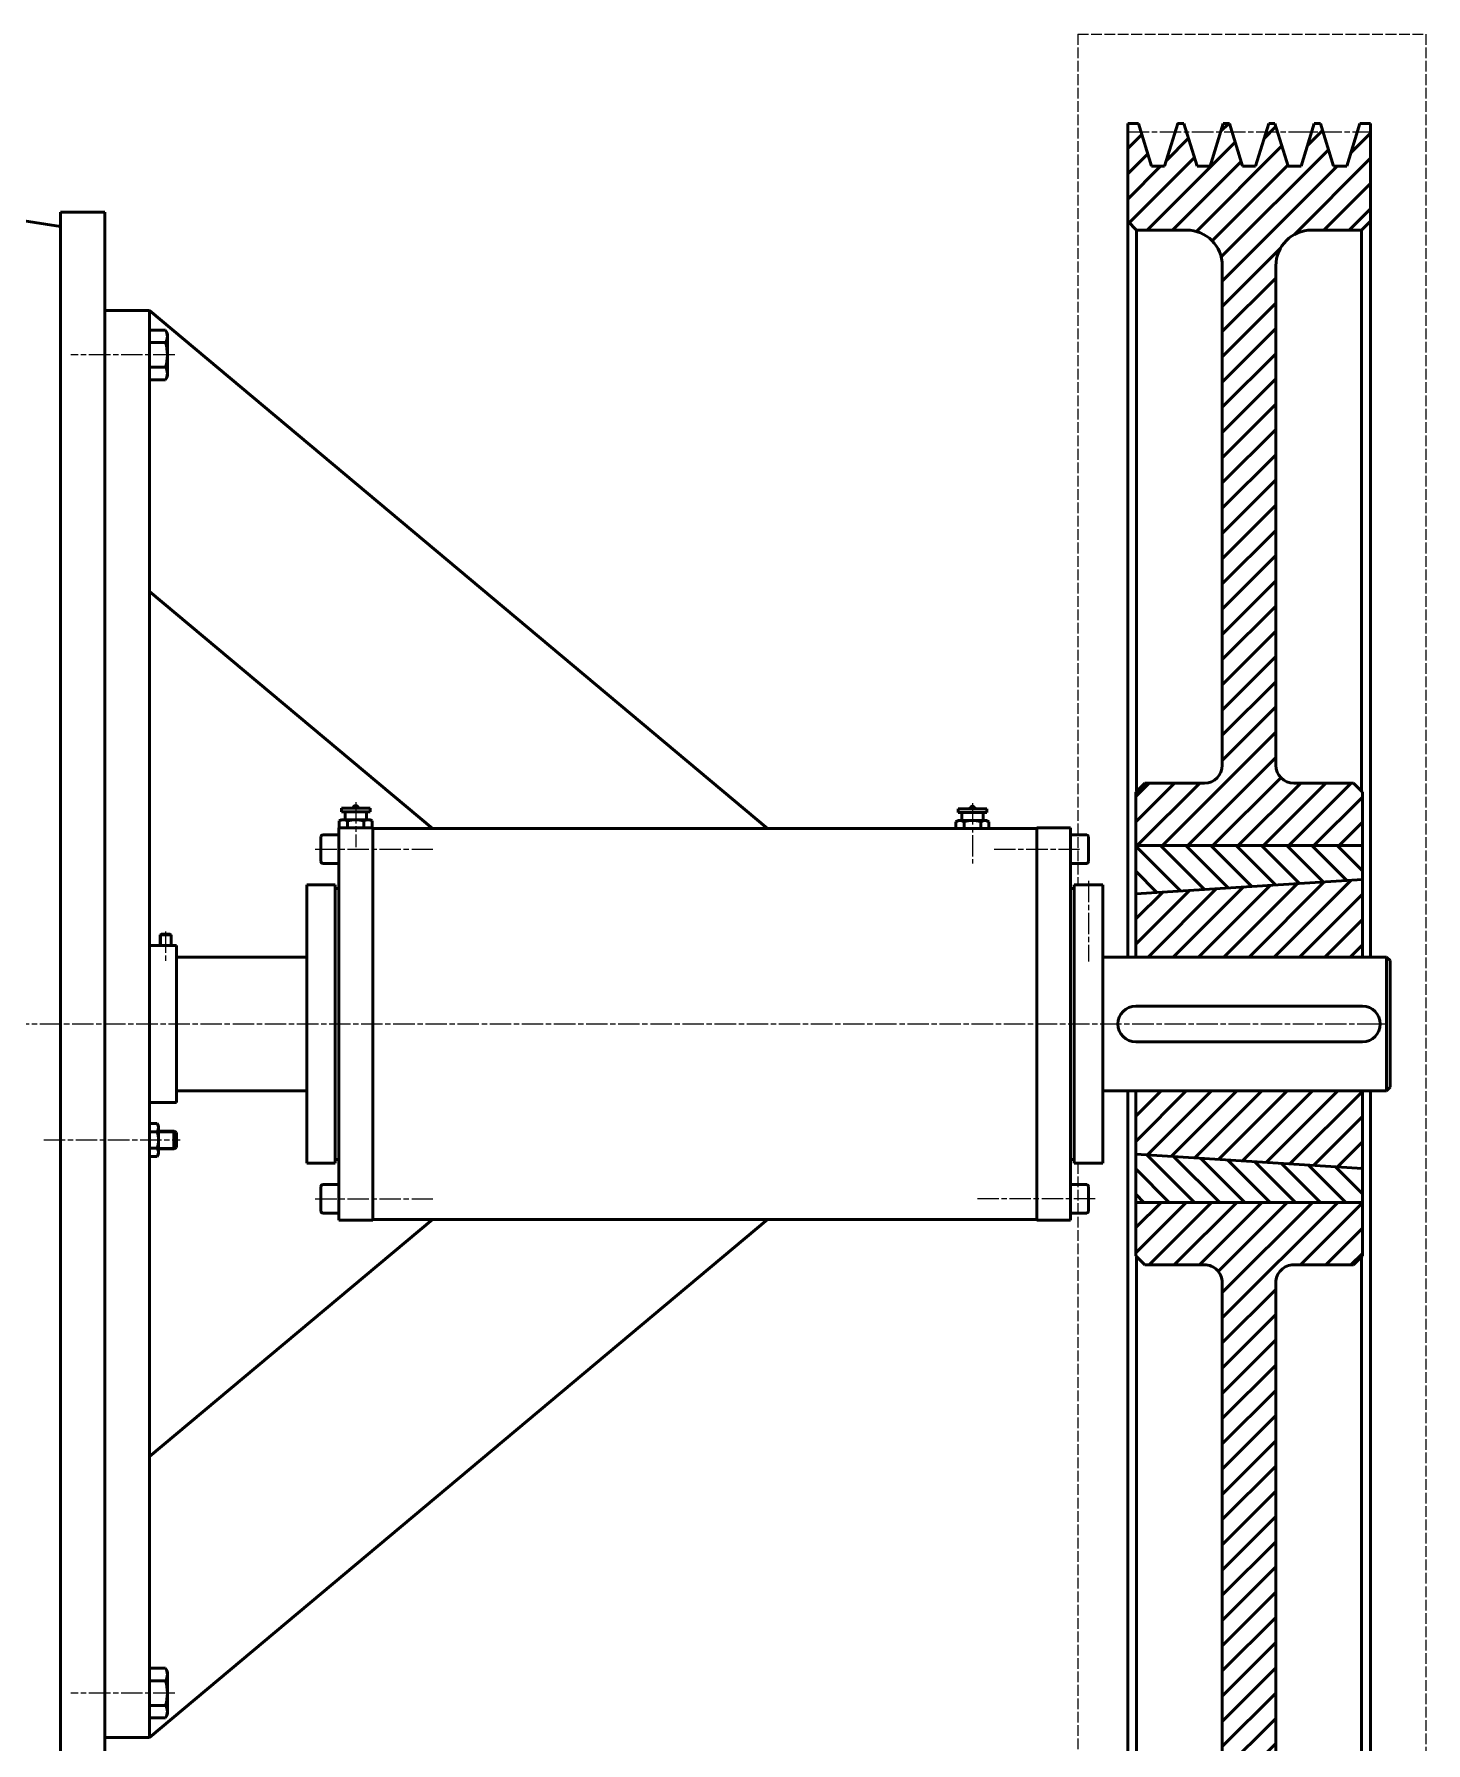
# Model space of a CAD drawing. Extents: x -8218 to 9423, y -5342 to 1221.
# Drawn here: x -1573 to -794, y -307 to 651 of the extents above; entities that cross this region are included whole.
import ezdxf

# ---------------------------------------------------------------- set-up
doc = ezdxf.new("R2010")
doc.units = 0
doc.linetypes.add('AM_ISO02W050', pattern=[7.5, 6, -1.5])
doc.linetypes.add('AM_ISO08W050', pattern=[18, 12, -1.5, 3, -1.5])
doc.layers.add('AAG_Xref_CON', color=110, linetype='CONTINUOUS')
doc.layers.add('AAG_Xref_HID', color=111, linetype='AM_ISO02W050')
for name, color, linetype, lineweight in [('AM_0', 7, 'CONTINUOUS', 50), ('AM_1', 14, 'CONTINUOUS', 50), ('AM_7', 4, 'AM_ISO08W050', 25), ('AM_8', 1, 'CONTINUOUS', 25)]:
    doc.layers.add(name, color=color, linetype=linetype, lineweight=lineweight)

# ---------------------------------------------------------------- blocks, each defined once
blk = doc.blocks.new('AUDIT_I_081028133156-1125')
at = {"layer": 'AM_0', "color": 0}
for p, q in [((-956.2003, 44.3639), (-942.0581, 58.50603)), ((-956.2003, 30.22176), (-927.916, 58.50603)), ((-949.7017, 22.57821), (-913.7739, 58.50603)), ((-936.3947, 21.74311), (-899.6317, 58.50603)), ((-923.0876, 20.90802), (-885.4896, 58.50603)), ((-909.7806, 20.07292), (-871.3475, 58.50603)), ((-896.4735, 19.23783), (-857.2053, 58.50603)), ((-883.1665, 18.40273), (-843.0632, 58.50603)), ((-869.8594, 17.56763), (-829.2003, 58.22681)), ((-856.5524, 16.73254), (-829.2003, 44.08467)), ((-843.2454, 15.897445), (-829.2003, 29.94254)), ((-829.9383, 15.062349), (-829.2003, 15.800405))]:
    blk.add_line(p, q, dxfattribs=at)
blk = doc.blocks.new('AUDIT_I_081028133156-1126')
at = {"layer": 'AM_0', "color": 0}
for p, q in [((-949.91, 22.59), (-923.33, -3.99)), ((-934.82, 21.64), (-909.19, -3.99)), ((-919.73, 20.7), (-895.04, -3.99)), ((-904.65, 19.75), (-880.9, -3.99)), ((-956.2, 14.74), (-937.47, -3.99)), ((-889.56, 18.8), (-866.76, -3.99)), ((-874.47, 17.86), (-852.62, -3.99)), ((-859.38, 16.91), (-838.47, -3.99)), ((-844.29, 15.96), (-829.2, 0.87)), ((-956.2, 0.59), (-951.61, -3.99))]:
    blk.add_line(p, q, dxfattribs=at)
blk = doc.blocks.new('AUDIT_I_081028133156-1127')
at = {"layer": 'AM_0', "color": 0}
for p, q in [((-935.1517, 133.506), (-895.844, 172.8137)), ((-921.0096, 133.506), (-880.7549, 173.7607)), ((-906.8674, 133.506), (-865.6659, 174.7076)), ((-892.7253, 133.506), (-850.5768, 175.6545)), ((-878.5832, 133.506), (-835.4877, 176.6015)), ((-956.2003, 140.7418), (-926.0222, 170.9199)), ((-956.2003, 154.8839), (-941.1112, 169.973)), ((-949.2939, 133.506), (-910.933, 171.8668)), ((-864.441, 133.506), (-829.2003, 168.7468)), ((-850.2989, 133.506), (-829.2003, 154.6047)), ((-836.1568, 133.506), (-829.2003, 140.4625))]:
    blk.add_line(p, q, dxfattribs=at)
blk = doc.blocks.new('AUDIT_I_081028133156-1128')
at = {"layer": 'AM_0', "color": 0}
for p, q in [((-956.2003, 195.7268), (-931.0762, 170.6027)), ((-942.3373, 196.006), (-917.7691, 171.4378)), ((-928.1952, 196.006), (-904.4621, 172.2729)), ((-914.0531, 196.006), (-891.155, 173.108)), ((-899.9109, 196.006), (-877.848, 173.9431)), ((-885.7688, 196.006), (-864.541, 174.7782)), ((-871.6266, 196.006), (-851.2339, 175.6133)), ((-857.4846, 196.006), (-837.9269, 176.4484)), ((-843.3424, 196.006), (-829.2003, 181.8639)), ((-956.2003, 181.5847), (-944.3832, 169.7676))]:
    blk.add_line(p, q, dxfattribs=at)
blk = doc.blocks.new('AUDIT_I_081028133156-1131')
at = {"layer": 'AM_0', "color": 0}
for p, q in [((-960.7003, 586.6639), (-952.7938, 594.5703)), ((-932.8254, 600.3966), (-932.416, 600.806)), ((-908.5515, 596.3862), (-904.1317, 600.806)), ((-884.2776, 592.3759), (-877.6494, 599.0041)), ((-860.0037, 588.3655), (-851.4974, 596.8718)), ((-835.7298, 584.3551), (-824.7003, 595.3847)), ((-949.7896, 541.006), (-900.49, 590.3057)), ((-939.0531, 580.0268), (-926.6419, 592.438)), ((-922.2601, 540.2512), (-874.3381, 588.1733)), ((-908.3162, 525.9109), (-848.1861, 586.041)), ((-960.7003, 572.5218), (-949.4825, 583.7395)), ((-960.7003, 558.3796), (-942.2739, 576.806)), ((-959.816, 545.1218), (-923.3306, 581.6072)), ((-935.6475, 541.006), (-897.1786, 579.4748)), ((-913.3936, 534.9757), (-871.0267, 577.3425)), ((-907.7003, 512.3847), (-843.2789, 576.806)), ((-867.5181, 538.4247), (-824.7003, 581.2426)), ((-850.7946, 541.006), (-824.7003, 567.1004)), ((-836.6525, 541.006), (-824.7003, 552.9583)), ((-907.7003, 498.2426), (-875.1201, 530.8227)), ((-907.7003, 484.1004), (-877.7003, 514.1004)), ((-907.7003, 469.9583), (-877.7003, 499.9583)), ((-907.7003, 455.8161), (-877.7003, 485.8161)), ((-907.7003, 441.674), (-877.7003, 471.674)), ((-907.7003, 427.5319), (-877.7003, 457.5319)), ((-907.7003, 413.3897), (-877.7003, 443.3897)), ((-907.7003, 399.2476), (-877.7003, 429.2476)), ((-907.7003, 385.1055), (-877.7003, 415.1055)), ((-907.7003, 370.9633), (-877.7003, 400.9633)), ((-907.7003, 356.8212), (-877.7003, 386.8212)), ((-907.7003, 342.679), (-877.7003, 372.679)), ((-907.7003, 328.5369), (-877.7003, 358.5369)), ((-907.7003, 314.3948), (-877.7003, 344.3948)), ((-907.7003, 300.2527), (-877.7003, 330.2527)), ((-907.7003, 286.1105), (-877.7003, 316.1105)), ((-907.7003, 271.9684), (-877.7003, 301.9684)), ((-907.7003, 257.8262), (-877.7003, 287.8262)), ((-907.7003, 243.6841), (-877.7003, 273.6841)), ((-941.2362, 196.006), (-877.7003, 259.542)), ((-927.0941, 196.006), (-877.7003, 245.3998)), ((-956.2003, 223.4684), (-948.6626, 231.006)), ((-956.2003, 209.3262), (-934.5204, 231.006)), ((-955.3784, 196.006), (-920.3784, 231.006)), ((-912.9519, 196.006), (-874.8943, 234.0636)), ((-898.8098, 196.006), (-863.8098, 231.006)), ((-884.6677, 196.006), (-849.6677, 231.006)), ((-870.5255, 196.006), (-835.5255, 231.006)), ((-856.3834, 196.006), (-829.2003, 223.1891)), ((-842.2413, 196.006), (-829.2003, 209.047))]:
    blk.add_line(p, q, dxfattribs=at)
blk = doc.blocks.new('AUDIT_I_081028133156-1132')
at = {"layer": 'AM_0', "color": 0}
for p, q in [((-956.2003, -18.1361), (-942.0581, -3.993968)), ((-956.2003, -32.27824), (-927.916, -3.993968)), ((-948.7739, -38.99397), (-913.7739, -3.993968)), ((-934.6317, -38.99397), (-899.6317, -3.993968)), ((-920.4896, -38.99397), (-885.4896, -3.993968)), ((-909.9861, -42.63263), (-871.3475, -3.993968)), ((-907.7003, -54.48892), (-857.2053, -3.993968)), ((-907.7003, -68.63105), (-843.0632, -3.993968)), ((-863.921, -38.99397), (-829.2003, -4.273189)), ((-849.7789, -38.99397), (-829.2003, -18.41533)), ((-835.6368, -38.99397), (-829.2003, -32.55746)), ((-907.7003, -82.77319), (-877.7003, -52.77319)), ((-907.7003, -96.91532), (-877.7003, -66.91532)), ((-907.7003, -111.05746), (-877.7003, -81.05746)), ((-907.7003, -125.19959), (-877.7003, -95.19959)), ((-907.7003, -139.3417), (-877.7003, -109.34173)), ((-907.7003, -153.4839), (-877.7003, -123.48386)), ((-907.7003, -167.626), (-877.7003, -137.626)), ((-907.7003, -181.7681), (-877.7003, -151.7681)), ((-907.7003, -195.9103), (-877.7003, -165.9103)), ((-907.7003, -210.0524), (-877.7003, -180.0524)), ((-907.7003, -224.1945), (-877.7003, -194.1945)), ((-907.7003, -238.3367), (-877.7003, -208.3367)), ((-907.7003, -252.4788), (-877.7003, -222.4788)), ((-907.7003, -266.6209), (-877.7003, -236.621)), ((-907.7003, -280.7631), (-877.7003, -250.7631)), ((-907.7003, -294.9052), (-877.7003, -264.9052)), ((-907.7003, -309.0474), (-877.7003, -279.0474)), ((-907.7003, -323.1895), (-877.7003, -293.1895)), ((-960.7003, -390.3316), (-877.7003, -307.3316)), ((-941.0204, -384.794), (-877.7003, -321.4738)), ((-936.9565, -394.8722), (-876.8456, -334.7612)), ((-914.116, -386.1737), (-871.4547, -343.5124)), ((-960.7003, -362.0474), (-947.6469, -348.994)), ((-960.7003, -376.1895), (-933.5048, -348.994)), ((-910.8046, -397.0045), (-862.2639, -348.4637)), ((-887.9641, -388.3061), (-848.6519, -348.994)), ((-870.3098, -384.794), (-834.5098, -348.994)), ((-861.8121, -390.4384), (-825.0339, -353.6603)), ((-842.0255, -384.794), (-824.7003, -367.4687)), ((-835.6602, -392.5708), (-824.7003, -381.6108)), ((-884.6527, -399.1369), (-871.1062, -385.5904)), ((-858.5008, -401.2693), (-846.8323, -389.6008)), ((-960.7003, -404.4738), (-950.1556, -393.9291)), ((-933.6453, -405.703), (-925.8817, -397.9395)), ((-907.4933, -407.8354), (-901.6078, -401.9499)), ((-832.3489, -403.4016), (-824.7003, -395.753)), ((-880.1677, -408.794), (-877.3339, -405.9602))]:
    blk.add_line(p, q, dxfattribs=at)

msp = doc.modelspace()

# ---------------------------------------------------------------- linework, layer by layer
at = {"layer": 'AAG_Xref_HID'}
for p, q in [((-988.7003, 650.806), (-988.7003, 174.006)), ((-988.7003, 650.806), (-793.7003, 650.806)), ((-793.7003, 650.806), (-793.7003, -458.794)), ((-988.7003, 18.00603), (-988.7003, -458.794))]:
    msp.add_line(p, q, dxfattribs=at)
at = {"layer": 'AM_0'}
for p, q in [((-1558.7, 543.006), (-2108.7, 630.042)), ((-954.7003, 600.806), (-960.7003, 600.806)), ((-960.7003, 600.806), (-960.7003, 546.006)), ((-954.7003, 600.806), (-947.3627, 576.806)), ((-932.7003, 600.806), (-940.0378, 576.806)), ((-932.7003, 600.806), (-929.2003, 600.806)), ((-929.2003, 600.806), (-921.8627, 576.806)), ((-907.2003, 600.806), (-914.5378, 576.806)), ((-907.2003, 600.806), (-903.7003, 600.806)), ((-903.7003, 600.806), (-896.3627, 576.806)), ((-881.7003, 600.806), (-889.0378, 576.806)), ((-881.7003, 600.806), (-878.2003, 600.806)), ((-878.2003, 600.806), (-870.8627, 576.806)), ((-856.2003, 600.806), (-863.5378, 576.806)), ((-856.2003, 600.806), (-852.7003, 600.806)), ((-852.7003, 600.806), (-845.3627, 576.806)), ((-830.7003, 600.806), (-838.0378, 576.806)), ((-830.7003, 600.806), (-824.7003, 600.806)), ((-824.7003, 600.806), (-824.7003, 546.006)), ((-947.3627, 576.806), (-940.0378, 576.806)), ((-921.8627, 576.806), (-914.5378, 576.806)), ((-896.3627, 576.806), (-889.0378, 576.806)), ((-870.8627, 576.806), (-863.5378, 576.806)), ((-845.3627, 576.806), (-838.0378, 576.806)), ((-1558.7, 551.006), (-1558.7, -358.994)), ((-1533.7, 551.006), (-1558.7, 551.006)), ((-1533.7, 551.006), (-1533.7, -358.994)), ((-960.7003, 546.006), (-960.7003, 133.506)), ((-955.7003, 541.006), (-960.7003, 546.006)), ((-955.7003, 541.006), (-960.7003, 546.006)), ((-829.7003, 541.006), (-824.7003, 546.006)), ((-829.7003, 541.006), (-824.7003, 546.006)), ((-824.7003, 546.006), (-824.7003, 133.506)), ((-1558.7, 543.006), (-1558.7, 181.006)), ((-955.7003, 541.006), (-955.7003, 226.506)), ((-955.7003, 541.006), (-927.7003, 541.006)), ((-955.7003, 541.006), (-927.7003, 541.006)), ((-857.7003, 541.006), (-829.7003, 541.006)), ((-857.7003, 541.006), (-829.7003, 541.006)), ((-829.7003, 541.006), (-829.7003, 226.506)), ((-1558.7, 189.006), (-1558.7, 521.006)), ((-907.7003, 521.006), (-907.7003, 241.006)), ((-877.7003, 521.006), (-877.7003, 241.006)), ((-1533.7, 496.006), (-1508.7, 496.006)), ((-1533.7, -303.994), (-1533.7, 496.006)), ((-1533.7, 480.506), (-1533.7, 496.006)), ((-1508.7, 496.006), (-1162.555, 205.556)), ((-1508.7, 496.006), (-1508.7, -303.994)), ((-1508.7, 484.862), (-1499.772, 484.862)), ((-1499.772, 484.862), (-1498.7, 483.0056)), ((-1498.7, 483.0056), (-1498.7, 459.0056)), ((-1508.7, 477.9338), (-1499.772, 477.9338)), ((-1499.772, 464.0774), (-1508.7, 464.0774)), ((-1499.772, 457.1492), (-1508.7, 457.1492)), ((-1498.7, 459.0056), (-1499.772, 457.1492)), ((-1508.7, 338.506), (-1350.257, 205.556)), ((-956.2003, 226.006), (-951.2003, 231.006)), ((-951.2003, 231.006), (-917.7003, 231.006)), ((-834.2003, 231.006), (-867.7003, 231.006)), ((-829.2003, 226.006), (-834.2003, 231.006)), ((-956.2003, 133.506), (-956.2003, 226.006)), ((-829.2003, 133.506), (-829.2003, 226.006)), ((-1385.2, 217.006), (-1401.2, 217.006)), ((-1401.2, 217.006), (-1401.2, 215.006)), ((-1385.2, 215.006), (-1401.2, 215.006)), ((-1399.2, 215.006), (-1399.2, 210.506)), ((-1387.2, 215.006), (-1387.2, 210.506)), ((-1385.2, 217.006), (-1385.2, 215.006)), ((-1055.7, 216.556), (-1055.7, 214.556)), ((-1039.7, 216.556), (-1055.7, 216.556)), ((-1039.7, 214.556), (-1055.7, 214.556)), ((-1053.7, 214.556), (-1053.7, 210.056)), ((-1041.7, 214.556), (-1041.7, 210.056)), ((-1039.7, 216.556), (-1039.7, 214.556)), ((-1402.7, 206.006), (-1383.7, 206.006)), ((-1402.7, 206.006), (-1402.7, -13.99397)), ((-1402.438, 209.7915), (-1401.2, 210.506)), ((-1402.438, 206.006), (-1402.438, 209.7915)), ((-1383.963, 206.006), (-1402.438, 206.006)), ((-1401.2, 210.506), (-1385.2, 210.506)), ((-1397.819, 209.7915), (-1397.819, 206.006)), ((-1388.582, 206.006), (-1388.581, 209.7915)), ((-1385.2, 210.506), (-1383.963, 209.7915)), ((-1383.963, 209.7915), (-1383.963, 206.006)), ((-1383.7, -13.99397), (-1383.7, 206.006)), ((-1383.7, 205.556), (-1383.7, -13.54397)), ((-1383.7, 205.556), (-1011.7003, 205.556)), ((-1056.938, 209.3415), (-1055.7, 210.056)), ((-1056.938, 205.556), (-1056.938, 209.3415)), ((-1038.463, 205.556), (-1056.938, 205.556)), ((-1055.7, 210.056), (-1039.7, 210.056)), ((-1052.319, 209.3415), (-1052.319, 205.556)), ((-1043.082, 205.556), (-1043.081, 209.3415)), ((-1039.7, 210.056), (-1038.463, 209.3415)), ((-1038.463, 209.3415), (-1038.463, 205.556)), ((-992.7003, 206.006), (-1011.7003, 206.006)), ((-1011.7003, 206.006), (-1011.7003, -13.99397)), ((-1011.7003, 205.556), (-1011.7003, 186.006)), ((-992.7003, 206.006), (-992.7003, -13.99397)), ((-956.2003, 196.006), (-829.2003, 196.006)), ((-1420.7, 18.00603), (-1420.7, 174.006)), ((-1420.7, 174.006), (-1404.7, 174.006)), ((-1404.7, 174.006), (-1404.7, 18.00603)), ((-990.7003, 174.006), (-990.7003, 18.00603)), ((-974.7003, 174.006), (-990.7003, 174.006)), ((-974.7003, 133.506), (-974.7003, 174.006)), ((-956.2003, 169.026), (-829.2003, 176.996)), ((-1404.7, 172.006), (-1402.7, 172.006)), ((-990.7003, 172.006), (-992.7003, 172.006)), ((-1502.15, 146.3051), (-1502.7, 145.9875)), ((-1502.7, 145.9875), (-1502.7, 140.006)), ((-1496.7, 145.9875), (-1502.7, 145.9875)), ((-1497.25, 146.3051), (-1502.15, 146.3051)), ((-1497.25, 146.3051), (-1496.7, 145.9875)), ((-1496.7, 145.9875), (-1496.7, 140.006)), ((-1493.7, 140.006), (-1508.7, 140.006)), ((-1493.7, 52.00603), (-1493.7, 140.006)), ((-1493.7, 133.506), (-1420.7, 133.506)), ((-974.7003, 18.00603), (-974.7003, 133.506)), ((-974.7003, 133.506), (-815.7003, 133.506)), ((-829.2003, 133.506), (-956.2003, 133.506)), ((-815.7003, 133.506), (-815.7003, 58.50603)), ((-813.7003, 131.506), (-815.7003, 133.506)), ((-815.7003, 133.506), (-815.7003, 58.50603)), ((-813.7003, 131.506), (-815.7003, 133.506)), ((-813.7003, 60.50603), (-813.7003, 131.506)), ((-813.7003, 60.50603), (-813.7003, 131.506)), ((-956.2003, 106.00603), (-829.2003, 106.00603)), ((-956.2003, 86.00603), (-829.2003, 86.00603)), ((-1493.7, 58.50603), (-1420.7, 58.50603)), ((-974.7003, 58.50603), (-815.7003, 58.50603)), ((-960.7003, -353.994), (-960.7003, 58.50603)), ((-956.2003, 58.50603), (-956.2003, -33.99397)), ((-829.2003, 58.50603), (-956.2003, 58.50603)), ((-829.2003, 58.50603), (-829.2003, -33.99397)), ((-824.7003, 58.50603), (-824.7003, -157.9625)), ((-824.7003, -353.994), (-824.7003, 58.50603)), ((-813.7003, 60.50603), (-815.7003, 58.50603)), ((-813.7003, 60.50603), (-815.7003, 58.50603)), ((-813.7003, 60.50603), (-815.7003, 58.50603)), ((-813.7003, 60.50603), (-815.7003, 58.50603)), ((-1493.7, 52.00603), (-1508.7, 52.00603)), ((-1504.415, 40.24363), (-1508.7, 40.24363)), ((-1503.7, 39.00603), (-1504.415, 40.24363)), ((-1503.7, 23.00603), (-1503.7, 39.00603)), ((-1508.7, 35.62483), (-1504.415, 35.62483)), ((-1503.7, 36.00603), (-1495.086, 36.00603)), ((-1495.086, 36.00603), (-1493.7, 35.20603)), ((-1495.086, 36.00603), (-1495.086, 26.00603)), ((-1493.7, 35.20603), (-1493.7, 26.80603)), ((-1504.415, 26.38723), (-1508.7, 26.38723)), ((-1508.7, 21.76843), (-1504.415, 21.76843)), ((-1504.415, 21.76843), (-1503.7, 23.00603)), ((-1503.7, 26.00603), (-1495.086, 26.00603)), ((-1495.086, 26.00603), (-1493.7, 26.80603)), ((-1404.7, 20.00603), (-1402.7, 20.00603)), ((-990.7003, 20.00603), (-992.7003, 20.00603)), ((-956.2003, 22.98603), (-829.2003, 15.01603)), ((-1558.7, 11.00603), (-1558.7, -350.994)), ((-1420.7, 18.00603), (-1404.7, 18.00603)), ((-974.7003, 18.00603), (-990.7003, 18.00603)), ((-1558.7, 3.00603), (-1558.7, -328.994)), ((-1011.7003, -6.99436), (-1011.7003, -13.54397)), ((-956.2003, -3.99397), (-829.2003, -3.99397)), ((-1508.7, -303.994), (-1162.555, -13.54397)), ((-1508.7, -146.494), (-1350.257, -13.54397)), ((-1402.7, -13.99397), (-1383.7, -13.99397)), ((-1383.7, -13.54397), (-1011.7003, -13.54397)), ((-992.7003, -13.99397), (-1011.7003, -13.99397)), ((-956.2003, -33.99397), (-951.2003, -38.99397)), ((-955.7003, -348.994), (-955.7003, -34.49397)), ((-829.2003, -33.99397), (-834.2003, -38.99397)), ((-829.7003, -348.994), (-829.7003, -34.49397)), ((-951.2003, -38.99397), (-917.7003, -38.99397)), ((-834.2003, -38.99397), (-867.7003, -38.99397)), ((-907.7003, -328.994), (-907.7003, -48.99397)), ((-877.7003, -328.994), (-877.7003, -48.99397)), ((-1508.7, -265.138), (-1499.772, -265.138)), ((-1499.772, -265.138), (-1498.7, -266.9944)), ((-1498.7, -266.9944), (-1498.7, -290.9944)), ((-1508.7, -272.0662), (-1499.772, -272.0662)), ((-1499.772, -285.9226), (-1508.7, -285.9226)), ((-1499.772, -292.8508), (-1508.7, -292.8508)), ((-1498.7, -290.9944), (-1499.772, -292.8508)), ((-1533.7, -303.994), (-1508.7, -303.994))]:
    msp.add_line(p, q, dxfattribs=at)
for centre, radius, start, end in [((-927.7003, 521.006), 20, 0, 90), ((-927.7003, 521.006), 20, 0, 90), ((-867.7003, 241.006), 10, 180, 270), ((-956.2003, 96.00603), 10, 90, 270), ((-829.2003, 96.00603), 10, 270, 89.99999), ((-1507.79, 37.93422), 4.08932, 325.6158, 34.3842), ((-1518.986, 31.00603), 15.28541, 342.412, 17.588), ((-1507.79, 24.07783), 4.08932, 325.6158, 34.3842), ((-917.7003, -48.99397), 10, 0.00000598, 90.00002)]:
    msp.add_arc(centre, radius, start, end, dxfattribs=at)
at = {"layer": 'AM_0', "extrusion": (0, 0, -1)}
for centre, radius, start, end in [((857.7003, 521.006), 20, 0, 90), ((857.7003, 521.006), 20, 0, 90), ((1504.834, 481.3979), 6.13398, 145.6159, 214.3843), ((1521.629, 471.0056), 22.92815, 162.412, 197.588), ((1504.834, 460.6133), 6.13398, 145.6159, 214.3843), ((917.7003, 241.006), 10, 180, 270), ((1400.129, 206.4167), 4.08932, 55.61575, 124.38428), ((1393.2, 195.2207), 15.28534, 72.4119, 107.58813), ((1393.2, 217.006), 1.45, 0.00008824, 180.0001), ((1386.272, 206.4167), 4.08932, 55.61575, 124.38428), ((1047.7, 216.556), 1.45, 0.00008824, 180.0001), ((1054.629, 205.9667), 4.08932, 55.61575, 124.38428), ((1047.7, 194.7707), 15.28534, 72.4119, 107.58813), ((1040.772, 205.9667), 4.08932, 55.61575, 124.38428), ((867.7003, -48.99397), 10, 0.00000598, 90.00002), ((1504.834, -268.6021), 6.13398, 145.6159, 214.3843), ((1521.629, -278.9944), 22.92815, 162.412, 197.588), ((1504.834, -289.3867), 6.13398, 145.6159, 214.3843)]:
    msp.add_arc(centre, radius, start, end, dxfattribs=at)
at = {"layer": 'AM_1'}
for p, q in [((-1411.7, 202.006), (-1402.7, 202.006)), ((-992.7003, 199.4064), (-992.7003, 202.006)), ((-983.7003, 202.006), (-992.7003, 202.006)), ((-1412.7, 187.006), (-1412.7, 201.006)), ((-982.7003, 187.006), (-982.7003, 201.006)), ((-1411.7, 186.006), (-1402.7, 186.006)), ((-992.7003, 186.006), (-992.7003, 188.6064)), ((-983.7003, 186.006), (-992.7003, 186.006)), ((-1412.7, 5.00603), (-1412.7, -8.99397)), ((-1411.7, 6.00603), (-1402.7, 6.00603)), ((-1402.7, 6.00603), (-1402.7, 3.40604)), ((-992.7003, 6.00603), (-992.7003, 3.40564)), ((-983.7003, 6.00603), (-992.7003, 6.00603)), ((-982.7003, 5.00603), (-982.7003, -8.99397)), ((-1402.7, -9.99397), (-1402.7, -7.39396)), ((-992.7003, -7.39436), (-992.7003, -9.99397)), ((-1411.7, -9.99397), (-1402.7, -9.99397)), ((-983.7003, -9.99397), (-992.7003, -9.99397))]:
    msp.add_line(p, q, dxfattribs=at)
at = {"layer": 'AM_1', "extrusion": (0, 0, -1)}
for centre, start, end in [((1411.7, 201.006), 0.00001281, 90.00001), ((1411.7, 187.006), 270, 0.00001281), ((983.7003, 5.00603), 90, 180), ((983.7003, -8.99397), 180, 270)]:
    msp.add_arc(centre, 1, start, end, dxfattribs=at)
at = {"layer": 'AM_1'}
for centre, start, end in [((-983.7003, 201.006), 0.00001281, 90.00001), ((-983.7003, 187.006), 270, 0.00001281), ((-1411.7, 5.00603), 90, 180), ((-1411.7, -8.99397), 180, 270)]:
    msp.add_arc(centre, 1, start, end, dxfattribs=at)
at = {"layer": 'AM_7'}
for p, q in [((-960.7003, 596.006), (-824.7003, 596.006)), ((-1494.653, 471.006), (-1552.757, 471.006)), ((-1393.2, 220.2971), (-1393.2, 195.1987)), ((-1047.7, 219.8471), (-1047.7, 185.8817)), ((-1415.873, 194.006), (-1350.064, 194.006)), ((-1035.539, 194.006), (-987.7532, 194.006)), ((-982.7003, 176.3086), (-982.7003, 131.0786)), ((-982.7003, 176.3086), (-982.7003, 134.1497)), ((-1499.7, 147.903), (-1499.7, 131.2977)), ((-2740.156, 96.00603), (-814.9266, 96.00603)), ((-1568.013, 31.00603), (-1491.638, 31.00603)), ((-1415.873, -1.99397), (-1350.064, -1.99397)), ((-978.9135, -1.99397), (-1045.112, -1.99397)), ((-1494.653, -278.994), (-1552.757, -278.994))]:
    msp.add_line(p, q, dxfattribs=at)
at = {"layer": 'AM_8'}
for p, q in [((-1502.15, 146.3051), (-1502.15, 140.006)), ((-1497.25, 146.3051), (-1497.25, 140.006)), ((-1503.7, 35.20603), (-1493.7, 35.20603)), ((-1503.7, 26.80603), (-1493.7, 26.80603))]:
    msp.add_line(p, q, dxfattribs=at)

# ---------------------------------------------------------------- block references
at = {"layer": 'AAG_Xref_CON'}
for name in ['AUDIT_I_081028133156-1128', 'AUDIT_I_081028133156-1127', 'AUDIT_I_081028133156-1125', 'AUDIT_I_081028133156-1126']:
    msp.add_blockref(name, (0, 0), dxfattribs=at)
at = {"layer": 'AM_8'}
for name in ['AUDIT_I_081028133156-1131', 'AUDIT_I_081028133156-1132']:
    msp.add_blockref(name, (0, 0), dxfattribs=at)

doc.saveas('drawing.dxf')
